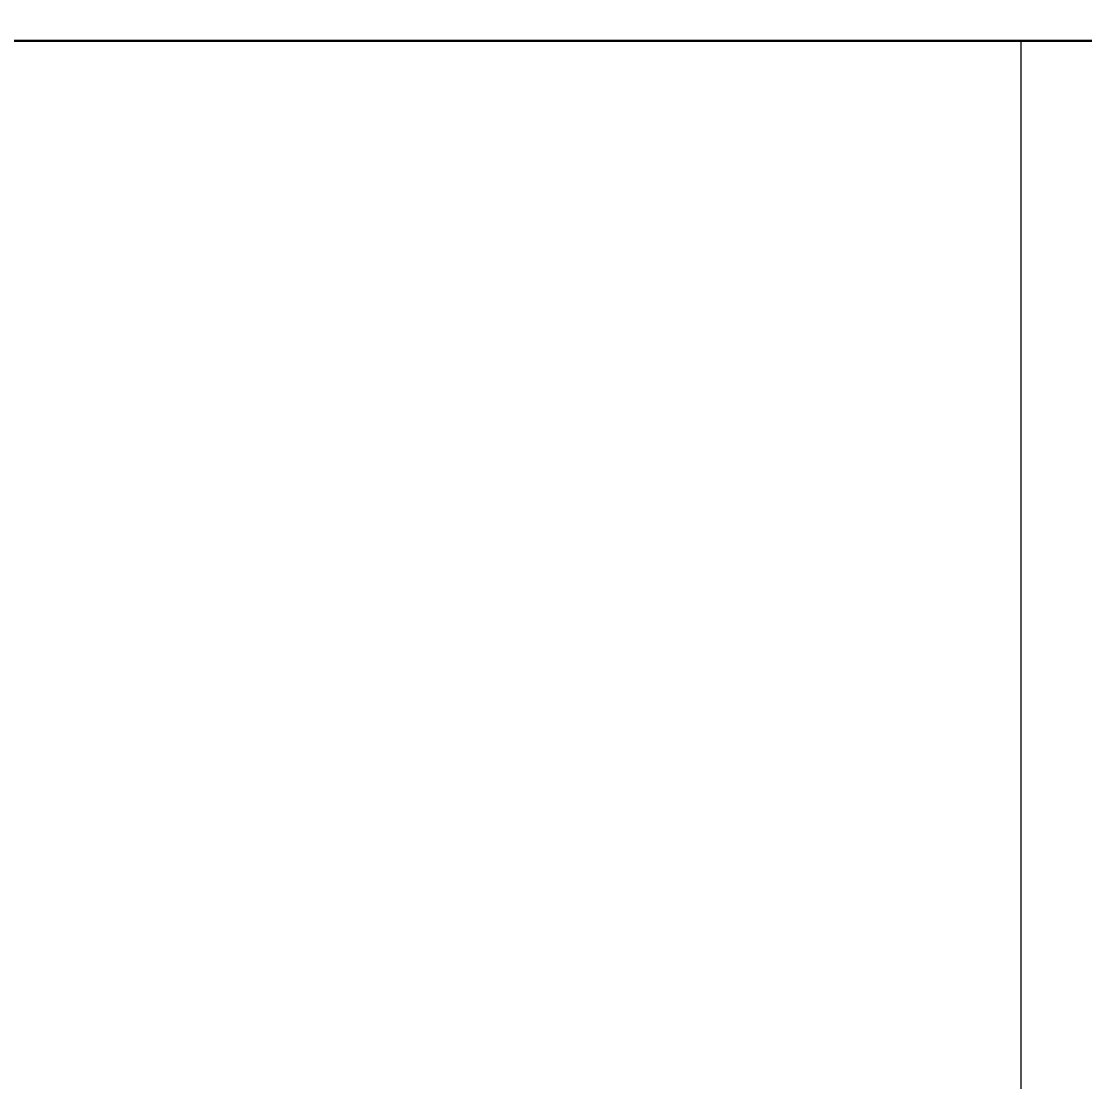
# Model space of a CAD drawing. Header units: millimetres. Extents: x -136099598 to 9192475, y 0 to 555997.
# Drawn here: x -267130 to -266192, y 292132 to 293067 of the extents above; entities that cross this region are included whole.
import ezdxf
from ezdxf import colors
from ezdxf.entities.mleader import LeaderData, LeaderLine
from ezdxf.math import Vec2, Vec3

# ---------------------------------------------------------------- set-up
doc = ezdxf.new("R2010")
doc.units = ezdxf.units.MM
doc.header["$MEASUREMENT"] = 0
doc.layers.get('0').update_dxf_attribs({"color": 250, "lineweight": 9})
for name, color, linetype, lineweight in [('АР-Выноски', 5, 'Continuous', 5), ('АР_Отметки', 250, 'Continuous', 15), ('СТЕНЫ кирпич ЛИДЕР', 250, 'Continuous', 15)]:
    doc.layers.add(name, color=color, linetype=linetype, lineweight=lineweight)
doc.styles.add('ICOCPEUR', font='isocpeur.ttf')
doc.styles.add('ISOCPEUR', font='isocpeur.ttf', dxfattribs={"width": 0.7})

# ---------------------------------------------------------------- blocks, each defined once
blk = doc.blocks.new('_DotSmall')
at = {"color": 0, "linetype": 'ByBlock', "const_width": 0.5}
blk.add_lwpolyline([(-0.0625, 0, 1), (0.0625, 0, 1)], format="xyb", close=True, dxfattribs=at)

msp = doc.modelspace()

# ---------------------------------------------------------------- hatches: boundary and pattern name
at = {"layer": 'СТЕНЫ кирпич ЛИДЕР', "lineweight": 9, "ltscale": 100}
h = msp.add_hatch(dxfattribs=at)
h.set_pattern_fill('GRATE', color=256, scale=40000, angle=90)
h.set_pattern_definition([(90, (-3e-11, -3.6), (-1250, 8e-14), []), (180, (-3e-11, -3.6), (-6e-13, -5000), [])])
h.paths.add_polyline_path([(-261591.52, 293050.12), (-268231.03, 293050.13), (-268231.03, 291840.13), (-261591.52, 291840.14)])

# ---------------------------------------------------------------- linework, layer by layer
at = {"layer": 'СТЕНЫ кирпич ЛИДЕР', "lineweight": 30, "ltscale": 100, "elevation": 1.96}
msp.add_lwpolyline([(-268231.03, 293050.13), (-261591.52, 293050.12), (-261591.52, 291849.96), (-268241.11, 291849.96)], close=True, dxfattribs=at)

# ---------------------------------------------------------------- leaders
at = {"layer": 'АР-Выноски'}
ml = msp.add_multileader_mtext('Standard', dxfattribs=at)
ml.set_content('\\A1;{\\W0.8;Устройство наружной водосточной трубы, из оцинкованной стали с окраской в цвет цоколя RAL 7016 c подогревом}', color=256, style='ICOCPEUR')
ml.set_leader_properties()
ml.build(insert=Vec2(0, 0))
ml.multileader.update_dxf_attribs({"text_left_attachment_type": 6, "text_right_attachment_type": 6, "dogleg_length": 100, "arrow_head_size": 250})
ctx = ml.context
ctx.base_point, ctx.char_height, ctx.arrow_head_size, ctx.landing_gap_size, ctx.plane_origin = Vec3(-254120.89, 299853.86), 250, 250, 25, Vec3(-275607.62, 277846.77)
ctx.left_attachment, ctx.right_attachment = 6, 6
notes = []
notes.append((ctx, [(0, (1, 1, 0), (-254220.89, 299853.86), (1, 0), 100, [(1, [(-268003.51, 289838.54)], 0, [])])]))
ctx.mtext.insert, ctx.mtext.width, ctx.mtext.flow_direction = Vec3(-254095.89, 300178.86), 6452.8185, 5
at = {"layer": 'АР_Отметки'}
ml = msp.add_multileader_mtext('Standard', dxfattribs=at)
ml.set_content('Л.4', color=256, style='ISOCPEUR')
ml.set_leader_properties(color=256, linetype='Continuous', lineweight=-1)
ml.set_arrow_properties(name='DOTSMALL')
ml.build(insert=Vec2(0, 0))
ml.multileader.update_dxf_attribs({"has_text_frame": 1, "text_left_attachment_type": 4, "text_right_attachment_type": 4, "dogleg_length": 100, "arrow_head_size": 180})
ctx = ml.context
ctx.base_point, ctx.char_height, ctx.arrow_head_size, ctx.landing_gap_size, ctx.plane_origin = Vec3(-311135.81, 538598.34), 250, 180, 50, Vec3(-283015.37, 526440.68)
ctx.left_attachment, ctx.right_attachment = 4, 4
notes.append((ctx, [(0, (0, 0, 0), (0, 0), (1, 0), 1, [])]))
ctx.mtext.insert, ctx.mtext.width, ctx.mtext.line_spacing_style, ctx.mtext.flow_direction = Vec3(-311085.81, 538931.67), 852.697, 2, 5
ml = msp.add_multileader_mtext('Standard', dxfattribs=at)
ml.set_content('+19,400', color=256, style='ISOCPEUR')
ml.set_leader_properties(color=256, linetype='Continuous', lineweight=-1)
ml.set_arrow_properties(name='DOTSMALL')
ml.build(insert=Vec2(0, 0))
ml.multileader.update_dxf_attribs({"has_text_frame": 1, "text_left_attachment_type": 4, "text_right_attachment_type": 4, "dogleg_length": 100, "arrow_head_size": 180})
ctx = ml.context
ctx.base_point, ctx.char_height, ctx.arrow_head_size, ctx.landing_gap_size, ctx.plane_origin = Vec3(-280784.21, 485252.45), 250, 180, 50, Vec3(-280865.6, 483541.76)
ctx.left_attachment, ctx.right_attachment = 4, 4
notes.append((ctx, [(0, (0, 0, 0), (0, 0), (1, 0), 1, [])]))
ctx.mtext.insert, ctx.mtext.width, ctx.mtext.defined_height, ctx.mtext.line_spacing_style, ctx.mtext.flow_direction = Vec3(-280734.21, 485585.78), 696.0353, 776.46, 2, 5
ml = msp.add_multileader_mtext('Standard', dxfattribs=at)
ml.set_content('+19,400', color=256, style='ISOCPEUR')
ml.set_leader_properties(color=256, linetype='Continuous', lineweight=-1)
ml.set_arrow_properties(name='DOTSMALL')
ml.build(insert=Vec2(0, 0))
ml.multileader.update_dxf_attribs({"has_text_frame": 1, "text_left_attachment_type": 4, "text_right_attachment_type": 4, "dogleg_length": 100, "arrow_head_size": 180})
ctx = ml.context
ctx.base_point, ctx.char_height, ctx.arrow_head_size, ctx.landing_gap_size, ctx.plane_origin = Vec3(-322660.13, 485151.14), 250, 180, 50, Vec3(-322657.16, 482963.78)
ctx.left_attachment, ctx.right_attachment = 4, 4
notes.append((ctx, [(0, (0, 0, 0), (0, 0), (1, 0), 1, [])]))
ctx.mtext.insert, ctx.mtext.width, ctx.mtext.defined_height, ctx.mtext.line_spacing_style, ctx.mtext.flow_direction = Vec3(-322610.13, 485484.47), 696.0353, 776.46, 2, 5
for ctx, leaders in notes:
    for number, flags, end, landing, length, lines in leaders:
        leader = LeaderData()
        leader.index, (leader.has_last_leader_line, leader.has_dogleg_vector, leader.attachment_direction) = number, flags
        leader.last_leader_point, leader.dogleg_vector, leader.dogleg_length = Vec3(end), Vec3(landing), length
        for number, points, colour, breaks in lines:
            line = LeaderLine()
            line.index, line.vertices, line.color, line.breaks = number, Vec3.list(points), colors.encode_raw_color(colour), breaks
            leader.lines.append(line)
        ctx.leaders.append(leader)

doc.saveas('drawing.dxf')
